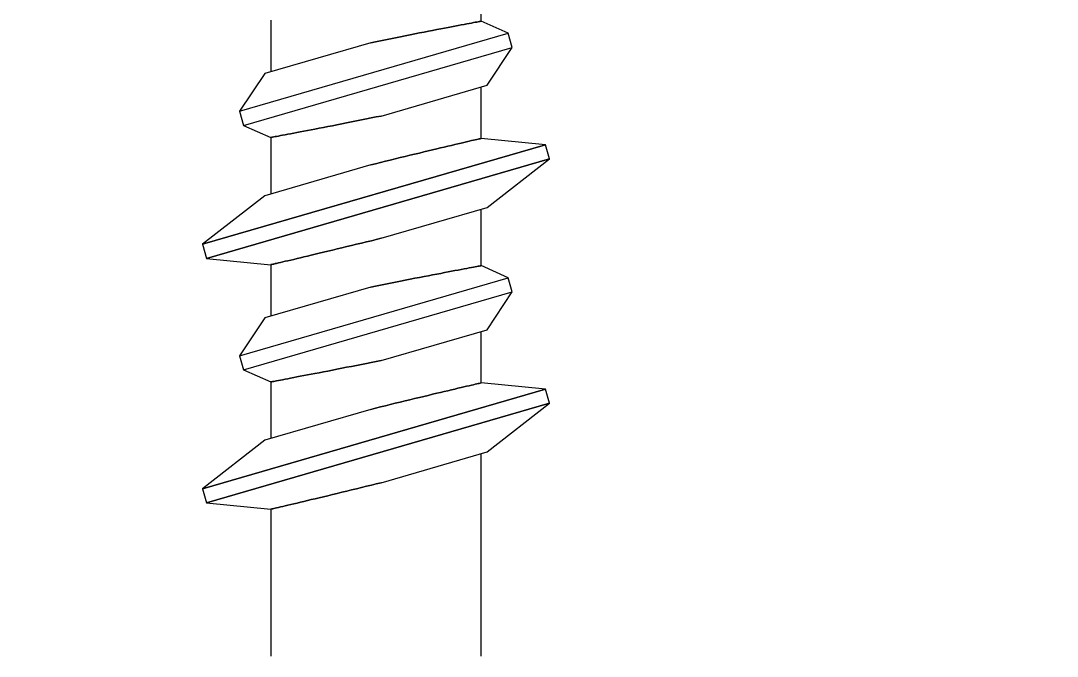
# Model space of a CAD drawing. Header units: millimetres. Extents: x -104 to 89, y -157 to 123.
# Drawn here: x 44.47 to 55.07, y 61.82 to 68.31 of the extents above; entities that cross this region are included whole.
import ezdxf

# ---------------------------------------------------------------- set-up
doc = ezdxf.new("R2010")
doc.units = ezdxf.units.MM
doc.header["$MEASUREMENT"] = 0
doc.layers.add('Board ... BD Dimensions', color=18, linetype='Continuous', lineweight=13, true_color=0x000000)
doc.layers.add('MAIN-1', color=7, linetype='Continuous', true_color=0xffffff)
doc.layers.add('MAIN-2', color=7, linetype='Continuous', true_color=0xffffff)

msp = doc.modelspace()

# ---------------------------------------------------------------- linework, layer by layer
at = {"layer": 'Board ... BD Dimensions'}
msp.add_circle((41.765, 68.876), 22.88, dxfattribs=at)
at = {"layer": 'MAIN-1'}
for p, q in [((49.175, 68.31), (49.175, 68.887)), ((47.025, 68.319), (47.025, 67.793)), ((48.763, 68.231), (48.801, 68.238)), ((48.801, 68.238), (48.838, 68.245)), ((48.838, 68.245), (48.873, 68.252)), ((48.873, 68.252), (48.908, 68.259)), ((48.908, 68.259), (48.94, 68.265)), ((48.94, 68.265), (48.972, 68.271)), ((48.972, 68.271), (49.001, 68.277)), ((49.001, 68.277), (49.028, 68.282)), ((49.028, 68.282), (49.054, 68.287)), ((49.054, 68.287), (49.077, 68.291)), ((49.077, 68.291), (49.097, 68.295)), ((49.097, 68.295), (49.115, 68.298)), ((49.115, 68.298), (49.131, 68.301)), ((49.131, 68.301), (49.145, 68.304)), ((49.145, 68.304), (49.156, 68.306)), ((49.156, 68.306), (49.164, 68.308)), ((49.164, 68.308), (49.17, 68.309)), ((49.17, 68.309), (49.174, 68.309)), ((49.174, 68.309), (49.175, 68.31)), ((49.452, 68.186), (49.175, 68.31)), ((46.706, 67.388), (49.452, 68.186)), ((48.248, 68.13), (48.299, 68.141)), ((48.299, 68.141), (48.35, 68.151)), ((48.35, 68.151), (48.4, 68.16)), ((48.4, 68.16), (48.449, 68.17)), ((48.449, 68.17), (48.498, 68.18)), ((48.498, 68.18), (48.545, 68.189)), ((48.545, 68.189), (48.592, 68.198)), ((48.592, 68.198), (48.637, 68.207)), ((48.637, 68.207), (48.68, 68.215)), ((48.68, 68.215), (48.723, 68.223)), ((48.723, 68.223), (48.763, 68.231)), ((49.494, 68.042), (49.452, 68.186)), ((46.748, 67.244), (49.494, 68.042)), ((48.047, 68.09), (46.963, 67.775)), ((48.047, 68.09), (48.096, 68.1)), ((48.096, 68.1), (48.147, 68.11)), ((48.147, 68.11), (48.197, 68.12)), ((48.197, 68.12), (48.248, 68.13)), ((49.237, 67.655), (49.494, 68.042)), ((46.963, 67.775), (46.706, 67.388)), ((48.153, 67.34), (49.237, 67.655)), ((49.175, 67.111), (49.175, 67.637)), ((46.706, 67.388), (46.748, 67.244)), ((47.901, 67.289), (47.85, 67.279)), ((47.952, 67.3), (47.901, 67.289)), ((48.003, 67.31), (47.952, 67.3)), ((48.053, 67.32), (48.003, 67.31)), ((48.104, 67.33), (48.053, 67.32)), ((48.153, 67.34), (48.104, 67.33)), ((46.748, 67.244), (47.025, 67.12)), ((47.362, 67.185), (47.327, 67.178)), ((47.399, 67.192), (47.362, 67.185)), ((47.437, 67.199), (47.399, 67.192)), ((47.477, 67.207), (47.437, 67.199)), ((47.52, 67.215), (47.477, 67.207)), ((47.563, 67.223), (47.52, 67.215)), ((47.608, 67.232), (47.563, 67.223)), ((47.655, 67.241), (47.608, 67.232)), ((47.702, 67.25), (47.655, 67.241)), ((47.751, 67.26), (47.702, 67.25)), ((47.8, 67.27), (47.751, 67.26)), ((47.85, 67.279), (47.8, 67.27)), ((47.026, 67.121), (47.025, 67.12)), ((47.025, 67.12), (47.025, 66.543)), ((47.03, 67.121), (47.026, 67.121)), ((47.036, 67.122), (47.03, 67.121)), ((47.044, 67.124), (47.036, 67.122)), ((47.055, 67.126), (47.044, 67.124)), ((47.069, 67.129), (47.055, 67.126)), ((47.085, 67.132), (47.069, 67.129)), ((47.103, 67.135), (47.085, 67.132)), ((47.123, 67.139), (47.103, 67.135)), ((47.146, 67.143), (47.123, 67.139)), ((47.172, 67.148), (47.146, 67.143)), ((47.199, 67.153), (47.172, 67.148)), ((47.228, 67.159), (47.199, 67.153)), ((47.26, 67.165), (47.228, 67.159)), ((47.292, 67.171), (47.26, 67.165)), ((47.327, 67.178), (47.292, 67.171)), ((49, 67.07), (49.027, 67.076)), ((49.027, 67.076), (49.053, 67.082)), ((49.053, 67.082), (49.076, 67.088)), ((49.076, 67.088), (49.097, 67.092)), ((49.097, 67.092), (49.115, 67.097)), ((49.115, 67.097), (49.131, 67.1)), ((49.131, 67.1), (49.144, 67.104)), ((49.144, 67.104), (49.155, 67.106)), ((49.155, 67.106), (49.164, 67.108)), ((49.164, 67.108), (49.17, 67.11)), ((49.17, 67.11), (49.174, 67.11)), ((49.174, 67.11), (49.175, 67.111)), ((49.832, 67.046), (49.175, 67.111)), ((49.832, 67.046), (46.327, 66.028)), ((48.544, 66.961), (48.59, 66.973)), ((48.59, 66.973), (48.635, 66.983)), ((48.635, 66.983), (48.679, 66.994)), ((48.679, 66.994), (48.721, 67.004)), ((48.721, 67.004), (48.761, 67.013)), ((48.761, 67.013), (48.799, 67.022)), ((48.799, 67.022), (48.836, 67.031)), ((48.836, 67.031), (48.872, 67.04)), ((48.872, 67.04), (48.906, 67.048)), ((48.906, 67.048), (48.939, 67.056)), ((48.939, 67.056), (48.97, 67.063)), ((48.97, 67.063), (49, 67.07)), ((49.873, 66.902), (49.832, 67.046)), ((49.873, 66.902), (46.368, 65.884)), ((48.096, 66.852), (48.146, 66.865)), ((48.146, 66.865), (48.197, 66.877)), ((48.197, 66.877), (48.247, 66.89)), ((48.247, 66.89), (48.298, 66.902)), ((48.298, 66.902), (48.348, 66.914)), ((48.348, 66.914), (48.398, 66.926)), ((48.398, 66.926), (48.448, 66.938)), ((48.448, 66.938), (48.496, 66.95)), ((48.496, 66.95), (48.544, 66.961)), ((49.237, 66.405), (49.873, 66.902)), ((48.047, 66.84), (46.963, 66.525)), ((48.047, 66.84), (48.096, 66.852)), ((46.963, 66.525), (46.327, 66.028)), ((48.153, 66.09), (49.237, 66.405)), ((49.175, 65.81), (49.175, 66.387)), ((46.327, 66.028), (46.368, 65.884)), ((47.852, 66.016), (47.802, 66.004)), ((47.902, 66.028), (47.852, 66.016)), ((47.953, 66.04), (47.902, 66.028)), ((48.003, 66.053), (47.953, 66.04)), ((48.054, 66.065), (48.003, 66.053)), ((48.104, 66.078), (48.054, 66.065)), ((48.153, 66.09), (48.104, 66.078)), ((47.401, 65.908), (47.364, 65.899)), ((47.439, 65.917), (47.401, 65.908)), ((47.479, 65.926), (47.439, 65.917)), ((47.521, 65.936), (47.479, 65.926)), ((47.565, 65.947), (47.521, 65.936)), ((47.61, 65.957), (47.565, 65.947)), ((47.656, 65.969), (47.61, 65.957)), ((47.704, 65.98), (47.656, 65.969)), ((47.752, 65.992), (47.704, 65.98)), ((47.802, 66.004), (47.752, 65.992)), ((46.368, 65.884), (47.025, 65.819)), ((47.026, 65.82), (47.025, 65.819)), ((47.025, 65.819), (47.025, 65.293)), ((47.03, 65.82), (47.026, 65.82)), ((47.036, 65.822), (47.03, 65.82)), ((47.045, 65.824), (47.036, 65.822)), ((47.056, 65.826), (47.045, 65.824)), ((47.069, 65.83), (47.056, 65.826)), ((47.085, 65.833), (47.069, 65.83)), ((47.103, 65.838), (47.085, 65.833)), ((47.124, 65.842), (47.103, 65.838)), ((47.147, 65.848), (47.124, 65.842)), ((47.173, 65.854), (47.147, 65.848)), ((47.2, 65.86), (47.173, 65.854)), ((47.23, 65.867), (47.2, 65.86)), ((47.261, 65.874), (47.23, 65.867)), ((47.294, 65.882), (47.261, 65.874)), ((47.328, 65.89), (47.294, 65.882)), ((47.364, 65.899), (47.328, 65.89)), ((49.115, 65.798), (49.131, 65.801)), ((49.131, 65.801), (49.145, 65.804)), ((49.145, 65.804), (49.156, 65.806)), ((49.156, 65.806), (49.164, 65.808)), ((49.164, 65.808), (49.17, 65.809)), ((49.17, 65.809), (49.174, 65.809)), ((49.174, 65.809), (49.175, 65.81)), ((49.452, 65.686), (49.175, 65.81)), ((48.545, 65.689), (48.592, 65.698)), ((48.592, 65.698), (48.637, 65.707)), ((48.637, 65.707), (48.68, 65.715)), ((48.68, 65.715), (48.723, 65.723)), ((48.723, 65.723), (48.763, 65.731)), ((48.763, 65.731), (48.801, 65.738)), ((48.801, 65.738), (48.838, 65.745)), ((48.838, 65.745), (48.873, 65.752)), ((48.873, 65.752), (48.908, 65.759)), ((48.908, 65.759), (48.94, 65.765)), ((48.94, 65.765), (48.972, 65.771)), ((48.972, 65.771), (49.001, 65.777)), ((49.001, 65.777), (49.028, 65.782)), ((49.028, 65.782), (49.054, 65.787)), ((49.054, 65.787), (49.077, 65.791)), ((49.077, 65.791), (49.097, 65.795)), ((49.097, 65.795), (49.115, 65.798)), ((46.706, 64.888), (49.452, 65.686)), ((48.047, 65.59), (46.963, 65.275)), ((48.047, 65.59), (48.096, 65.6)), ((48.096, 65.6), (48.147, 65.61)), ((48.147, 65.61), (48.197, 65.62)), ((48.197, 65.62), (48.248, 65.63)), ((48.248, 65.63), (48.299, 65.641)), ((48.299, 65.641), (48.35, 65.651)), ((48.35, 65.651), (48.4, 65.66)), ((48.4, 65.66), (48.449, 65.67)), ((48.449, 65.67), (48.498, 65.68)), ((48.498, 65.68), (48.545, 65.689)), ((49.494, 65.542), (49.452, 65.686)), ((46.748, 64.744), (49.494, 65.542)), ((49.237, 65.155), (49.494, 65.542)), ((46.963, 65.275), (46.706, 64.888)), ((48.153, 64.84), (49.237, 65.155)), ((49.175, 64.611), (49.175, 65.137)), ((46.706, 64.888), (46.748, 64.744)), ((46.748, 64.744), (47.025, 64.62)), ((47.655, 64.741), (47.608, 64.732)), ((47.702, 64.75), (47.655, 64.741)), ((47.751, 64.76), (47.702, 64.75)), ((47.8, 64.77), (47.751, 64.76)), ((47.85, 64.779), (47.8, 64.77)), ((47.901, 64.789), (47.85, 64.779)), ((47.952, 64.8), (47.901, 64.789)), ((48.003, 64.81), (47.952, 64.8)), ((48.053, 64.82), (48.003, 64.81)), ((48.104, 64.83), (48.053, 64.82)), ((48.153, 64.84), (48.104, 64.83)), ((47.103, 64.635), (47.085, 64.632)), ((47.123, 64.639), (47.103, 64.635)), ((47.146, 64.643), (47.123, 64.639)), ((47.172, 64.648), (47.146, 64.643)), ((47.199, 64.653), (47.172, 64.648)), ((47.228, 64.659), (47.199, 64.653)), ((47.26, 64.665), (47.228, 64.659)), ((47.292, 64.671), (47.26, 64.665)), ((47.327, 64.678), (47.292, 64.671)), ((47.362, 64.685), (47.327, 64.678)), ((47.399, 64.692), (47.362, 64.685)), ((47.437, 64.699), (47.399, 64.692)), ((47.477, 64.707), (47.437, 64.699)), ((47.52, 64.715), (47.477, 64.707)), ((47.563, 64.723), (47.52, 64.715)), ((47.608, 64.732), (47.563, 64.723)), ((49.832, 64.546), (46.327, 63.528)), ((47.026, 64.621), (47.025, 64.62)), ((47.025, 64.62), (47.025, 64.043)), ((47.03, 64.621), (47.026, 64.621)), ((47.036, 64.622), (47.03, 64.621)), ((47.044, 64.624), (47.036, 64.622)), ((47.055, 64.626), (47.044, 64.624)), ((47.069, 64.629), (47.055, 64.626)), ((47.085, 64.632), (47.069, 64.629)), ((48.799, 64.522), (48.836, 64.531)), ((48.836, 64.531), (48.872, 64.54)), ((48.872, 64.54), (48.906, 64.548)), ((48.906, 64.548), (48.939, 64.556)), ((48.939, 64.556), (48.97, 64.563)), ((48.97, 64.563), (49, 64.57)), ((49, 64.57), (49.027, 64.576)), ((49.027, 64.576), (49.053, 64.582)), ((49.053, 64.582), (49.076, 64.588)), ((49.076, 64.588), (49.097, 64.592)), ((49.097, 64.592), (49.115, 64.597)), ((49.115, 64.597), (49.131, 64.6)), ((49.131, 64.6), (49.144, 64.604)), ((49.144, 64.604), (49.155, 64.606)), ((49.155, 64.606), (49.164, 64.608)), ((49.164, 64.608), (49.17, 64.61)), ((49.17, 64.61), (49.174, 64.61)), ((49.174, 64.61), (49.175, 64.611)), ((49.832, 64.546), (49.175, 64.611)), ((49.873, 64.402), (49.832, 64.546)), ((48.348, 64.414), (48.398, 64.426)), ((48.398, 64.426), (48.448, 64.438)), ((48.448, 64.438), (48.496, 64.45)), ((48.496, 64.45), (48.544, 64.461)), ((48.544, 64.461), (48.59, 64.473)), ((48.59, 64.473), (48.635, 64.483)), ((48.635, 64.483), (48.679, 64.494)), ((48.679, 64.494), (48.721, 64.504)), ((48.721, 64.504), (48.761, 64.513)), ((48.761, 64.513), (48.799, 64.522)), ((49.873, 64.402), (46.368, 63.384)), ((48.047, 64.34), (46.963, 64.025)), ((48.047, 64.34), (48.096, 64.352)), ((48.096, 64.352), (48.146, 64.365)), ((48.146, 64.365), (48.197, 64.377)), ((48.197, 64.377), (48.247, 64.39)), ((48.247, 64.39), (48.298, 64.402)), ((48.298, 64.402), (48.348, 64.414)), ((49.237, 63.905), (49.873, 64.402)), ((46.963, 64.025), (46.327, 63.528)), ((48.153, 63.59), (49.237, 63.905)), ((49.175, 61.815), (49.175, 63.887)), ((48.104, 63.578), (48.054, 63.565)), ((48.153, 63.59), (48.104, 63.578)), ((46.327, 63.528), (46.368, 63.384)), ((47.704, 63.48), (47.656, 63.469)), ((47.752, 63.492), (47.704, 63.48)), ((47.802, 63.504), (47.752, 63.492)), ((47.852, 63.516), (47.802, 63.504)), ((47.902, 63.528), (47.852, 63.516)), ((47.953, 63.54), (47.902, 63.528)), ((48.003, 63.553), (47.953, 63.54)), ((48.054, 63.565), (48.003, 63.553)), ((46.368, 63.384), (47.025, 63.319)), ((47.23, 63.367), (47.2, 63.36)), ((47.261, 63.374), (47.23, 63.367)), ((47.294, 63.382), (47.261, 63.374)), ((47.328, 63.39), (47.294, 63.382)), ((47.364, 63.399), (47.328, 63.39)), ((47.401, 63.408), (47.364, 63.399)), ((47.439, 63.417), (47.401, 63.408)), ((47.479, 63.426), (47.439, 63.417)), ((47.521, 63.436), (47.479, 63.426)), ((47.565, 63.447), (47.521, 63.436)), ((47.61, 63.457), (47.565, 63.447)), ((47.656, 63.469), (47.61, 63.457)), ((47.026, 63.32), (47.025, 63.319)), ((47.025, 63.319), (47.025, 61.815)), ((47.03, 63.32), (47.026, 63.32)), ((47.036, 63.322), (47.03, 63.32)), ((47.045, 63.324), (47.036, 63.322)), ((47.056, 63.326), (47.045, 63.324)), ((47.069, 63.33), (47.056, 63.326)), ((47.085, 63.333), (47.069, 63.33)), ((47.103, 63.338), (47.085, 63.333)), ((47.124, 63.342), (47.103, 63.338)), ((47.147, 63.348), (47.124, 63.342)), ((47.173, 63.354), (47.147, 63.348)), ((47.2, 63.36), (47.173, 63.354))]:
    msp.add_line(p, q, dxfattribs=at)
at = {"layer": 'MAIN-2'}
for p, q in [((48.801, 68.238), (48.763, 68.231)), ((48.838, 68.245), (48.801, 68.238)), ((48.873, 68.252), (48.838, 68.245)), ((48.908, 68.259), (48.873, 68.252)), ((48.94, 68.265), (48.908, 68.259)), ((48.972, 68.271), (48.94, 68.265)), ((49.001, 68.277), (48.972, 68.271)), ((49.028, 68.282), (49.001, 68.277)), ((49.054, 68.287), (49.028, 68.282)), ((49.077, 68.291), (49.054, 68.287)), ((49.097, 68.295), (49.077, 68.291)), ((49.115, 68.298), (49.097, 68.295)), ((49.131, 68.301), (49.115, 68.298)), ((49.145, 68.304), (49.131, 68.301)), ((49.156, 68.306), (49.145, 68.304)), ((49.164, 68.308), (49.156, 68.306)), ((49.17, 68.309), (49.164, 68.308)), ((49.174, 68.309), (49.17, 68.309)), ((49.175, 68.31), (49.174, 68.309)), ((46.706, 67.388), (49.452, 68.186)), ((48.299, 68.141), (48.248, 68.13)), ((48.35, 68.151), (48.299, 68.141)), ((48.4, 68.16), (48.35, 68.151)), ((48.449, 68.17), (48.4, 68.16)), ((48.498, 68.18), (48.449, 68.17)), ((48.545, 68.189), (48.498, 68.18)), ((48.592, 68.198), (48.545, 68.189)), ((48.637, 68.207), (48.592, 68.198)), ((48.68, 68.215), (48.637, 68.207)), ((48.723, 68.223), (48.68, 68.215)), ((48.763, 68.231), (48.723, 68.223)), ((46.748, 67.244), (49.494, 68.042)), ((48.096, 68.1), (48.047, 68.09)), ((48.147, 68.11), (48.096, 68.1)), ((48.197, 68.12), (48.147, 68.11)), ((48.248, 68.13), (48.197, 68.12)), ((47.85, 67.279), (47.901, 67.289)), ((47.901, 67.289), (47.952, 67.3)), ((47.952, 67.3), (48.003, 67.31)), ((48.003, 67.31), (48.053, 67.32)), ((48.053, 67.32), (48.104, 67.33)), ((48.104, 67.33), (48.153, 67.34)), ((47.327, 67.178), (47.362, 67.185)), ((47.362, 67.185), (47.399, 67.192)), ((47.399, 67.192), (47.437, 67.199)), ((47.437, 67.199), (47.477, 67.207)), ((47.477, 67.207), (47.52, 67.215)), ((47.52, 67.215), (47.563, 67.223)), ((47.563, 67.223), (47.608, 67.232)), ((47.608, 67.232), (47.655, 67.241)), ((47.655, 67.241), (47.702, 67.25)), ((47.702, 67.25), (47.751, 67.26)), ((47.751, 67.26), (47.8, 67.27)), ((47.8, 67.27), (47.85, 67.279)), ((47.025, 67.12), (47.026, 67.121)), ((47.026, 67.121), (47.03, 67.121)), ((47.03, 67.121), (47.036, 67.122)), ((47.036, 67.122), (47.044, 67.124)), ((47.044, 67.124), (47.055, 67.126)), ((47.055, 67.126), (47.069, 67.129)), ((47.069, 67.129), (47.085, 67.132)), ((47.085, 67.132), (47.103, 67.135)), ((47.103, 67.135), (47.123, 67.139)), ((47.123, 67.139), (47.146, 67.143)), ((47.146, 67.143), (47.172, 67.148)), ((47.172, 67.148), (47.199, 67.153)), ((47.199, 67.153), (47.228, 67.159)), ((47.228, 67.159), (47.26, 67.165)), ((47.26, 67.165), (47.292, 67.171)), ((47.292, 67.171), (47.327, 67.178)), ((49.027, 67.076), (49, 67.07)), ((49.053, 67.082), (49.027, 67.076)), ((49.076, 67.088), (49.053, 67.082)), ((49.097, 67.092), (49.076, 67.088)), ((49.115, 67.097), (49.097, 67.092)), ((49.131, 67.1), (49.115, 67.097)), ((49.144, 67.104), (49.131, 67.1)), ((49.155, 67.106), (49.144, 67.104)), ((49.164, 67.108), (49.155, 67.106)), ((49.17, 67.11), (49.164, 67.108)), ((49.174, 67.11), (49.17, 67.11)), ((49.175, 67.111), (49.174, 67.11)), ((46.327, 66.028), (49.832, 67.046)), ((48.59, 66.973), (48.544, 66.961)), ((48.635, 66.983), (48.59, 66.973)), ((48.679, 66.994), (48.635, 66.983)), ((48.721, 67.004), (48.679, 66.994)), ((48.761, 67.013), (48.721, 67.004)), ((48.799, 67.022), (48.761, 67.013)), ((48.836, 67.031), (48.799, 67.022)), ((48.872, 67.04), (48.836, 67.031)), ((48.906, 67.048), (48.872, 67.04)), ((48.939, 67.056), (48.906, 67.048)), ((48.97, 67.063), (48.939, 67.056)), ((49, 67.07), (48.97, 67.063)), ((46.368, 65.884), (49.873, 66.902)), ((48.146, 66.865), (48.096, 66.852)), ((48.197, 66.877), (48.146, 66.865)), ((48.247, 66.89), (48.197, 66.877)), ((48.298, 66.902), (48.247, 66.89)), ((48.348, 66.914), (48.298, 66.902)), ((48.398, 66.926), (48.348, 66.914)), ((48.448, 66.938), (48.398, 66.926)), ((48.496, 66.95), (48.448, 66.938)), ((48.544, 66.961), (48.496, 66.95)), ((48.096, 66.852), (48.047, 66.84)), ((47.802, 66.004), (47.852, 66.016)), ((47.852, 66.016), (47.902, 66.028)), ((47.902, 66.028), (47.953, 66.04)), ((47.953, 66.04), (48.003, 66.053)), ((48.003, 66.053), (48.054, 66.065)), ((48.054, 66.065), (48.104, 66.078)), ((48.104, 66.078), (48.153, 66.09)), ((47.364, 65.899), (47.401, 65.908)), ((47.401, 65.908), (47.439, 65.917)), ((47.439, 65.917), (47.479, 65.926)), ((47.479, 65.926), (47.521, 65.936)), ((47.521, 65.936), (47.565, 65.947)), ((47.565, 65.947), (47.61, 65.957)), ((47.61, 65.957), (47.656, 65.969)), ((47.656, 65.969), (47.704, 65.98)), ((47.704, 65.98), (47.752, 65.992)), ((47.752, 65.992), (47.802, 66.004)), ((47.025, 65.819), (47.026, 65.82)), ((47.026, 65.82), (47.03, 65.82)), ((47.03, 65.82), (47.036, 65.822)), ((47.036, 65.822), (47.045, 65.824)), ((47.045, 65.824), (47.056, 65.826)), ((47.056, 65.826), (47.069, 65.83)), ((47.069, 65.83), (47.085, 65.833)), ((47.085, 65.833), (47.103, 65.838)), ((47.103, 65.838), (47.124, 65.842)), ((47.124, 65.842), (47.147, 65.848)), ((47.147, 65.848), (47.173, 65.854)), ((47.173, 65.854), (47.2, 65.86)), ((47.2, 65.86), (47.23, 65.867)), ((47.23, 65.867), (47.261, 65.874)), ((47.261, 65.874), (47.294, 65.882)), ((47.294, 65.882), (47.328, 65.89)), ((47.328, 65.89), (47.364, 65.899)), ((49.131, 65.801), (49.115, 65.798)), ((49.145, 65.804), (49.131, 65.801)), ((49.156, 65.806), (49.145, 65.804)), ((49.164, 65.808), (49.156, 65.806)), ((49.17, 65.809), (49.164, 65.808)), ((49.174, 65.809), (49.17, 65.809)), ((49.175, 65.81), (49.174, 65.809)), ((48.592, 65.698), (48.545, 65.689)), ((48.637, 65.707), (48.592, 65.698)), ((48.68, 65.715), (48.637, 65.707)), ((48.723, 65.723), (48.68, 65.715)), ((48.763, 65.731), (48.723, 65.723)), ((48.801, 65.738), (48.763, 65.731)), ((48.838, 65.745), (48.801, 65.738)), ((48.873, 65.752), (48.838, 65.745)), ((48.908, 65.759), (48.873, 65.752)), ((48.94, 65.765), (48.908, 65.759)), ((48.972, 65.771), (48.94, 65.765)), ((49.001, 65.777), (48.972, 65.771)), ((49.028, 65.782), (49.001, 65.777)), ((49.054, 65.787), (49.028, 65.782)), ((49.077, 65.791), (49.054, 65.787)), ((49.097, 65.795), (49.077, 65.791)), ((49.115, 65.798), (49.097, 65.795)), ((46.706, 64.888), (49.452, 65.686)), ((48.096, 65.6), (48.047, 65.59)), ((48.147, 65.61), (48.096, 65.6)), ((48.197, 65.62), (48.147, 65.61)), ((48.248, 65.63), (48.197, 65.62)), ((48.299, 65.641), (48.248, 65.63)), ((48.35, 65.651), (48.299, 65.641)), ((48.4, 65.66), (48.35, 65.651)), ((48.449, 65.67), (48.4, 65.66)), ((48.498, 65.68), (48.449, 65.67)), ((48.545, 65.689), (48.498, 65.68)), ((46.748, 64.744), (49.494, 65.542)), ((47.608, 64.732), (47.655, 64.741)), ((47.655, 64.741), (47.702, 64.75)), ((47.702, 64.75), (47.751, 64.76)), ((47.751, 64.76), (47.8, 64.77)), ((47.8, 64.77), (47.85, 64.779)), ((47.85, 64.779), (47.901, 64.789)), ((47.901, 64.789), (47.952, 64.8)), ((47.952, 64.8), (48.003, 64.81)), ((48.003, 64.81), (48.053, 64.82)), ((48.053, 64.82), (48.104, 64.83)), ((48.104, 64.83), (48.153, 64.84)), ((47.085, 64.632), (47.103, 64.635)), ((47.103, 64.635), (47.123, 64.639)), ((47.123, 64.639), (47.146, 64.643)), ((47.146, 64.643), (47.172, 64.648)), ((47.172, 64.648), (47.199, 64.653)), ((47.199, 64.653), (47.228, 64.659)), ((47.228, 64.659), (47.26, 64.665)), ((47.26, 64.665), (47.292, 64.671)), ((47.292, 64.671), (47.327, 64.678)), ((47.327, 64.678), (47.362, 64.685)), ((47.362, 64.685), (47.399, 64.692)), ((47.399, 64.692), (47.437, 64.699)), ((47.437, 64.699), (47.477, 64.707)), ((47.477, 64.707), (47.52, 64.715)), ((47.52, 64.715), (47.563, 64.723)), ((47.563, 64.723), (47.608, 64.732)), ((46.327, 63.528), (49.832, 64.546)), ((47.025, 64.62), (47.026, 64.621)), ((47.026, 64.621), (47.03, 64.621)), ((47.03, 64.621), (47.036, 64.622)), ((47.036, 64.622), (47.044, 64.624)), ((47.044, 64.624), (47.055, 64.626)), ((47.055, 64.626), (47.069, 64.629)), ((47.069, 64.629), (47.085, 64.632)), ((48.836, 64.531), (48.799, 64.522)), ((48.872, 64.54), (48.836, 64.531)), ((48.906, 64.548), (48.872, 64.54)), ((48.939, 64.556), (48.906, 64.548)), ((48.97, 64.563), (48.939, 64.556)), ((49, 64.57), (48.97, 64.563)), ((49.027, 64.576), (49, 64.57)), ((49.053, 64.582), (49.027, 64.576)), ((49.076, 64.588), (49.053, 64.582)), ((49.097, 64.592), (49.076, 64.588)), ((49.115, 64.597), (49.097, 64.592)), ((49.131, 64.6), (49.115, 64.597)), ((49.144, 64.604), (49.131, 64.6)), ((49.155, 64.606), (49.144, 64.604)), ((49.164, 64.608), (49.155, 64.606)), ((49.17, 64.61), (49.164, 64.608)), ((49.174, 64.61), (49.17, 64.61)), ((49.175, 64.611), (49.174, 64.61)), ((48.398, 64.426), (48.348, 64.414)), ((48.448, 64.438), (48.398, 64.426)), ((48.496, 64.45), (48.448, 64.438)), ((48.544, 64.461), (48.496, 64.45)), ((48.59, 64.473), (48.544, 64.461)), ((48.635, 64.483), (48.59, 64.473)), ((48.679, 64.494), (48.635, 64.483)), ((48.721, 64.504), (48.679, 64.494)), ((48.761, 64.513), (48.721, 64.504)), ((48.799, 64.522), (48.761, 64.513)), ((46.368, 63.384), (49.873, 64.402)), ((48.096, 64.352), (48.047, 64.34)), ((48.146, 64.365), (48.096, 64.352)), ((48.197, 64.377), (48.146, 64.365)), ((48.247, 64.39), (48.197, 64.377)), ((48.298, 64.402), (48.247, 64.39)), ((48.348, 64.414), (48.298, 64.402)), ((48.054, 63.565), (48.104, 63.578)), ((48.104, 63.578), (48.153, 63.59)), ((47.656, 63.469), (47.704, 63.48)), ((47.704, 63.48), (47.752, 63.492)), ((47.752, 63.492), (47.802, 63.504)), ((47.802, 63.504), (47.852, 63.516)), ((47.852, 63.516), (47.902, 63.528)), ((47.902, 63.528), (47.953, 63.54)), ((47.953, 63.54), (48.003, 63.553)), ((48.003, 63.553), (48.054, 63.565)), ((47.2, 63.36), (47.23, 63.367)), ((47.23, 63.367), (47.261, 63.374)), ((47.261, 63.374), (47.294, 63.382)), ((47.294, 63.382), (47.328, 63.39)), ((47.328, 63.39), (47.364, 63.399)), ((47.364, 63.399), (47.401, 63.408)), ((47.401, 63.408), (47.439, 63.417)), ((47.439, 63.417), (47.479, 63.426)), ((47.479, 63.426), (47.521, 63.436)), ((47.521, 63.436), (47.565, 63.447)), ((47.565, 63.447), (47.61, 63.457)), ((47.61, 63.457), (47.656, 63.469)), ((47.025, 63.319), (47.026, 63.32)), ((47.026, 63.32), (47.03, 63.32)), ((47.03, 63.32), (47.036, 63.322)), ((47.036, 63.322), (47.045, 63.324)), ((47.045, 63.324), (47.056, 63.326)), ((47.056, 63.326), (47.069, 63.33)), ((47.069, 63.33), (47.085, 63.333)), ((47.085, 63.333), (47.103, 63.338)), ((47.103, 63.338), (47.124, 63.342)), ((47.124, 63.342), (47.147, 63.348)), ((47.147, 63.348), (47.173, 63.354)), ((47.173, 63.354), (47.2, 63.36))]:
    msp.add_line(p, q, dxfattribs=at)

doc.saveas('drawing.dxf')
